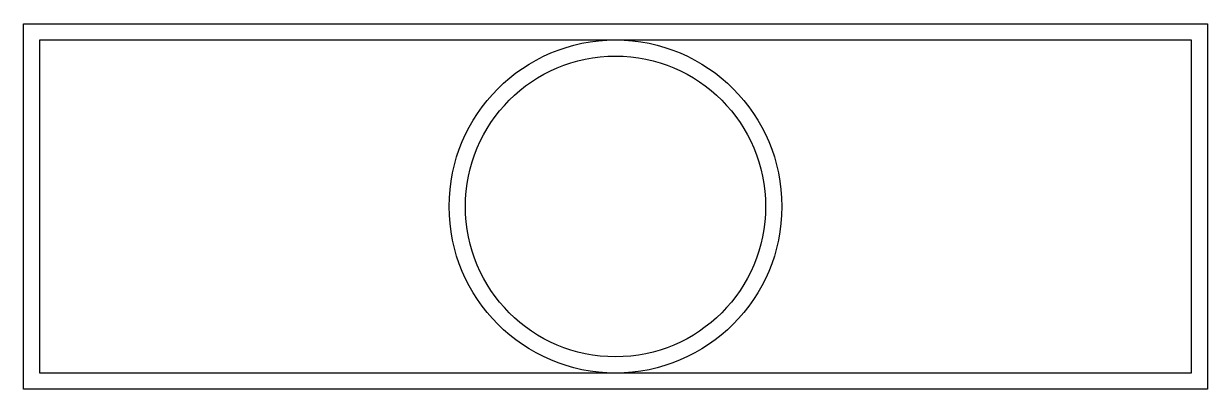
# Model space of a CAD drawing. Header units: millimetres. Extents: x 578.37 to 579.83, y 59.23 to 59.68.
import ezdxf

# ---------------------------------------------------------------- set-up
doc = ezdxf.new("R2010")
doc.units = ezdxf.units.MM
doc.layers.add('018', color=4, linetype='Continuous')
doc.layers.add('021', color=1, linetype='Continuous')

msp = doc.modelspace()

# ---------------------------------------------------------------- linework, layer by layer
at = {"layer": '018'}
msp.add_lwpolyline([(578.3878, 59.6608), (579.8094, 59.6608), (579.8094, 59.25), (578.3878, 59.25)], close=True, dxfattribs=at)
msp.add_circle((579.0986, 59.4554), 0.1854, dxfattribs=at)
at = {"layer": '021'}
msp.add_lwpolyline([(578.3678, 59.6808), (579.8294, 59.6808), (579.8294, 59.23), (578.3678, 59.23)], close=True, dxfattribs=at)
msp.add_circle((579.0986, 59.4554), 0.2054, dxfattribs=at)

doc.saveas('drawing.dxf')
